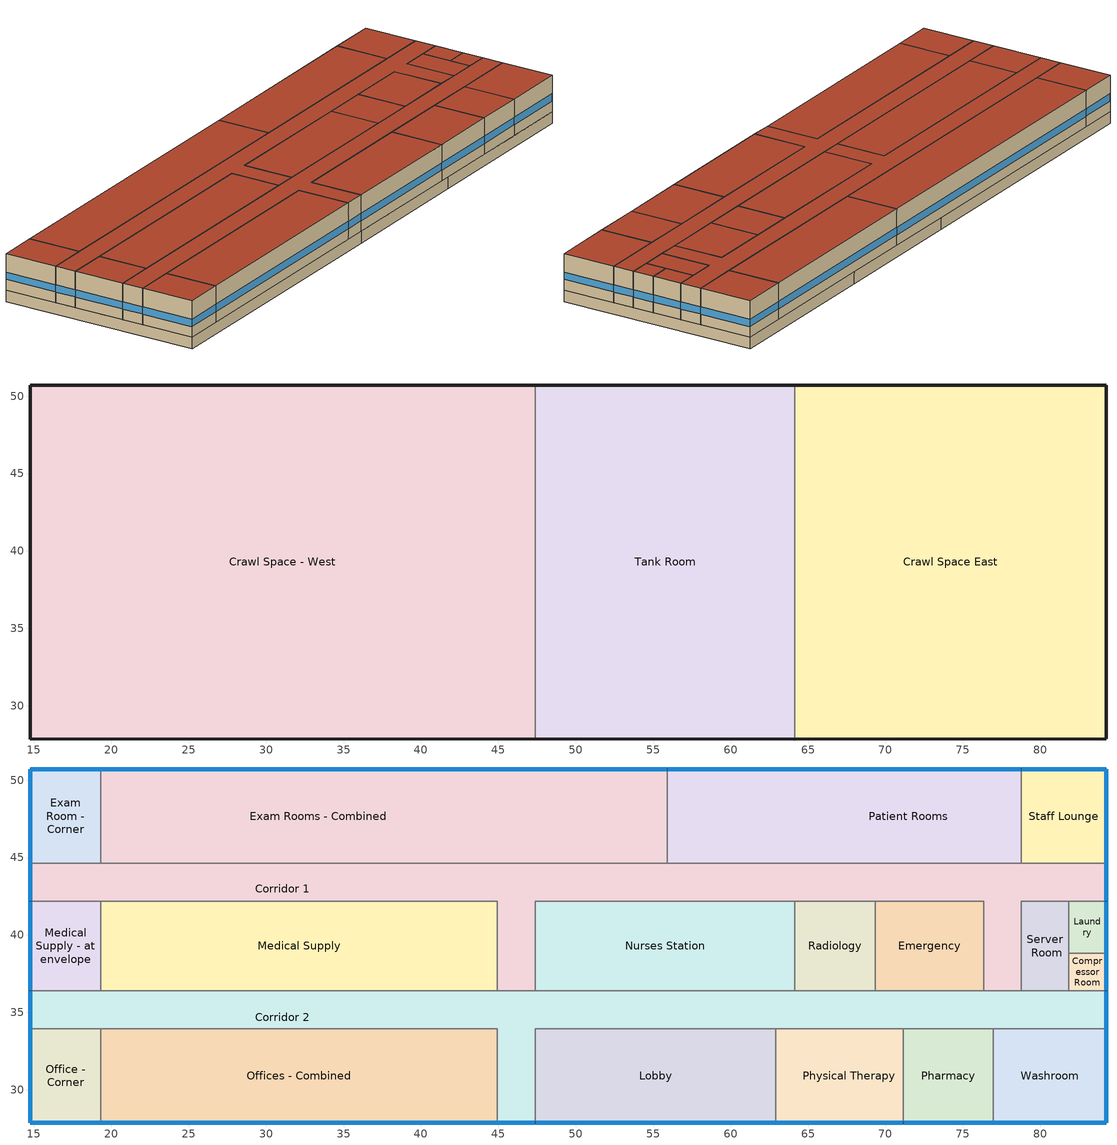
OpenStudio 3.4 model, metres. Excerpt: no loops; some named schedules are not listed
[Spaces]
Crawl Space - West
 floor outside: 47.38,50.72 47.38,27.86 14.77,27.86 14.77,50.72 z-1.31
 wall outside: 47.38,50.72 14.77,50.72 14.77,27.86 47.38,27.86 z-1.31:0
 wall to Tank Room: 47.38,27.86 47.38,50.72 z-1.31:0
Tank Room
 floor outside: 64.14,50.72 64.14,27.86 47.38,27.86 47.38,50.72 z-1.31
 wall outside: 64.14,50.72 47.38,50.72 / 47.38,27.86 64.14,27.86 z-1.31:0
 wall to Crawl Space East: 64.14,27.86 64.14,50.72 z-1.31:0
Crawl Space East
 floor outside: 84.26,50.72 84.26,27.86 64.14,27.86 64.14,50.72 z-1.31
 wall outside: 64.14,27.86 84.26,27.86 84.26,50.72 64.14,50.72 z-1.31:0
Corridor 2
 floor to Crawl Space East: 84.26,36.39 84.26,33.95 64.14,33.95 64.14,36.39 z0
 floor to Tank Room: 64.14,36.39 64.14,33.95 47.38,33.95 47.38,36.39 z0
 floor to Crawl Space - West: 47.38,36.39 47.38,27.86 44.94,27.86 44.94,33.95 14.77,33.95 14.77,36.39 z0
 wall outside: 84.26,33.95 84.26,36.39 / 44.94,27.86 47.38,27.86 / 14.77,36.39 14.77,33.95 z0:4.11
 wall to Server Room: 81.82,36.39 78.77,36.39 z0:4.11
 wall to Compressor Room: 84.26,36.39 81.82,36.39 z0:4.11
 wall to Washroom: 76.95,33.95 84.26,33.95 z0:4.11
 wall to Pharmacy: 71.15,33.95 76.95,33.95 z0:4.11
 wall to Physical Therapy: 62.92,33.95 71.15,33.95 z0:4.11
 wall to Lobby: 47.38,27.86 47.38,33.95 62.92,33.95 z0:4.11
 wall to Offices - Combined: 19.34,33.95 44.94,33.95 44.94,27.86 z0:4.11
 wall to Office - Corner: 14.77,33.95 19.34,33.95 z0:4.11
 wall to Medical Supply - at envelope: 19.34,36.39 14.77,36.39 z0:4.11
 wall to Medical Supply: 44.94,36.39 19.34,36.39 z0:4.11
 wall to Corridor 1: 47.38,36.39 44.94,36.39 / 78.77,36.39 76.34,36.39 z0:4.11
 wall to Nurses Station: 64.14,36.39 47.38,36.39 z0:4.11
 wall to Radiology: 69.33,36.39 64.14,36.39 z0:4.11
 wall to Emergency: 76.34,36.39 69.33,36.39 z0:4.11
 window: 44.97,27.86 47.35,27.86 / 84.26,33.98 84.26,36.37 / 14.77,36.37 14.77,33.98 z1.2:2.04
 roof outside: 47.38,27.86 47.38,33.95 84.26,33.95 84.26,36.39 14.77,36.39 14.77,33.95 44.94,33.95 44.94,27.86 z4.11
Office - Corner
 floor to Crawl Space - West: 19.34,33.95 19.34,27.86 14.77,27.86 14.77,33.95 z0
 wall outside: 14.77,33.95 14.77,27.86 19.34,27.86 z0:4.11
 wall to Offices - Combined: 19.34,27.86 19.34,33.95 z0:4.11
 window: 14.79,27.86 19.31,27.86 / 14.77,33.93 14.77,27.88 z1.2:2.03
 roof outside: 19.34,27.86 19.34,33.95 14.77,33.95 14.77,27.86 z4.11
Offices - Combined
 floor to Crawl Space - West: 44.94,33.95 44.94,27.86 19.34,27.86 19.34,33.95 z0
 wall outside: 19.34,27.86 44.94,27.86 z0:4.11
 window: 19.36,27.86 44.92,27.86 z1.2:2.02
 roof outside: 44.94,27.86 44.94,33.95 19.34,33.95 19.34,27.86 z4.11
Lobby
 floor to Tank Room: 62.92,33.95 62.92,27.86 47.38,27.86 47.38,33.95 z0
 wall outside: 47.38,27.86 62.92,27.86 z0:4.11
 wall to Physical Therapy: 62.92,27.86 62.92,33.95 z0:4.11
 window: 47.41,27.86 62.9,27.86 z1.2:2.03
 roof outside: 62.92,27.86 62.92,33.95 47.38,33.95 47.38,27.86 z4.11
Physical Therapy
 floor to Tank Room: 64.14,33.95 64.14,27.86 62.92,27.86 62.92,33.95 z0
 floor to Crawl Space East: 71.15,33.95 71.15,27.86 64.14,27.86 64.14,33.95 z0
 wall outside: 62.92,27.86 71.15,27.86 z0:4.11
 wall to Pharmacy: 71.15,27.86 71.15,33.95 z0:4.11
 window: 62.95,27.86 71.13,27.86 z1.2:2.03
 roof outside: 71.15,27.86 71.15,33.95 62.92,33.95 62.92,27.86 z4.11
Pharmacy
 floor to Crawl Space East: 76.95,33.95 76.95,27.86 71.15,27.86 71.15,33.95 z0
 wall outside: 71.15,27.86 76.95,27.86 z0:4.11
 wall to Washroom: 76.95,27.86 76.95,33.95 z0:4.11
 window: 71.18,27.86 76.92,27.86 z1.2:2.03
 roof outside: 76.95,27.86 76.95,33.95 71.15,33.95 71.15,27.86 z4.11
Washroom
 floor to Crawl Space East: 84.26,33.95 84.26,27.86 76.95,27.86 76.95,33.95 z0
 wall outside: 76.95,27.86 84.26,27.86 84.26,33.95 z0:4.11
 window: 84.26,27.88 84.26,33.93 / 76.97,27.86 84.24,27.86 z1.2:2.03
 roof outside: 84.26,27.86 84.26,33.95 76.95,33.95 76.95,27.86 z4.11
Corridor 1
 floor to Crawl Space East: 84.26,44.62 84.26,42.18 78.77,42.18 78.77,36.39 76.34,36.39 76.34,42.18 64.14,42.18 64.14,44.62 z0
 floor to Tank Room: 64.14,44.62 64.14,42.18 47.38,42.18 47.38,44.62 z0
 floor to Crawl Space - West: 47.38,44.62 47.38,36.39 44.94,36.39 44.94,42.18 14.77,42.18 14.77,44.62 z0
 wall outside: 14.77,44.62 14.77,42.18 / 84.26,42.18 84.26,44.62 z0:4.11
 wall to Nurses Station: 47.38,36.39 47.38,42.18 64.14,42.18 z0:4.11
 wall to Medical Supply: 19.34,42.18 44.94,42.18 44.94,36.39 z0:4.11
 wall to Medical Supply - at envelope: 14.77,42.18 19.34,42.18 z0:4.11
 wall to Exam Room - Corner: 19.34,44.62 14.77,44.62 z0:4.11
 wall to Exam Rooms - Combined: 55.91,44.62 19.34,44.62 z0:4.11
 wall to Patient Rooms: 78.77,44.62 55.91,44.62 z0:4.11
 wall to Staff Lounge: 84.26,44.62 78.77,44.62 z0:4.11
 wall to Laundry: 81.82,42.18 84.26,42.18 z0:4.11
 wall to Server Room: 78.77,36.39 78.77,42.18 81.82,42.18 z0:4.11
 wall to Emergency: 69.33,42.18 76.34,42.18 76.34,36.39 z0:4.11
 wall to Radiology: 64.14,42.18 69.33,42.18 z0:4.11
 window: 14.77,44.6 14.77,42.21 / 84.26,42.21 84.26,44.6 z1.2:2.04
 roof outside: 78.77,36.39 78.77,42.18 84.26,42.18 84.26,44.62 14.77,44.62 14.77,42.18 44.94,42.18 44.94,36.39 47.38,36.39 47.38,42.18 76.34,42.18 76.34,36.39 z4.11
Medical Supply - at envelope
 floor to Crawl Space - West: 19.34,42.18 19.34,36.39 14.77,36.39 14.77,42.18 z0
 wall outside: 14.77,42.18 14.77,36.39 z0:4.11
 wall to Medical Supply: 19.34,36.39 19.34,42.18 z0:4.11
 window: 14.77,42.16 14.77,36.42 z1.2:2.03
 roof outside: 19.34,36.39 19.34,42.18 14.77,42.18 14.77,36.39 z4.11
Medical Supply
 floor to Crawl Space - West: 44.94,42.18 44.94,36.39 19.34,36.39 19.34,42.18 z0
 roof outside: 44.94,36.39 44.94,42.18 19.34,42.18 19.34,36.39 z4.11
Nurses Station
 floor to Tank Room: 64.14,42.18 64.14,36.39 47.38,36.39 47.38,42.18 z0
 wall to Radiology: 64.14,36.39 64.14,42.18 z0:4.11
 roof outside: 64.14,36.39 64.14,42.18 47.38,42.18 47.38,36.39 z4.11
Radiology
 floor to Crawl Space East: 69.33,42.18 69.33,36.39 64.14,36.39 64.14,42.18 z0
 wall to Emergency: 69.33,36.39 69.33,42.18 z0:4.11
 roof outside: 69.33,36.39 69.33,42.18 64.14,42.18 64.14,36.39 z4.11
Emergency
 floor to Crawl Space East: 76.34,42.18 76.34,36.39 69.33,36.39 69.33,42.18 z0
 roof outside: 76.34,36.39 76.34,42.18 69.33,42.18 69.33,36.39 z4.11
Server Room
 floor to Crawl Space East: 81.82,42.18 81.82,36.39 78.77,36.39 78.77,42.18 z0
 wall to Laundry: 81.82,38.83 81.82,42.18 z0:4.11
 wall to Compressor Room: 81.82,36.39 81.82,38.83 z0:4.11
 roof outside: 81.82,36.39 81.82,42.18 78.77,42.18 78.77,36.39 z4.11
Compressor Room
 floor to Crawl Space East: 84.26,38.83 84.26,36.39 81.82,36.39 81.82,38.83 z0
 wall outside: 84.26,36.39 84.26,38.83 z0:4.11
 wall to Laundry: 84.26,38.83 81.82,38.83 z0:4.11
 window: 84.26,36.42 84.26,38.8 z1.2:2.04
 roof outside: 84.26,36.39 84.26,38.83 81.82,38.83 81.82,36.39 z4.11
Laundry
 floor to Crawl Space East: 84.26,42.18 84.26,38.83 81.82,38.83 81.82,42.18 z0
 wall outside: 84.26,38.83 84.26,42.18 z0:4.11
 window: 84.26,38.86 84.26,42.16 z1.2:2.04
 roof outside: 84.26,38.83 84.26,42.18 81.82,42.18 81.82,38.83 z4.11
Exam Room - Corner
 floor to Crawl Space - West: 19.34,50.72 19.34,44.62 14.77,44.62 14.77,50.72 z0
 wall outside: 19.34,50.72 14.77,50.72 14.77,44.62 z0:4.11
 wall to Exam Rooms - Combined: 19.34,44.62 19.34,50.72 z0:4.11
 window: 14.77,50.69 14.77,44.65 / 19.31,50.72 14.79,50.72 z1.2:2.03
 roof outside: 19.34,44.62 19.34,50.72 14.77,50.72 14.77,44.62 z4.11
Exam Rooms - Combined
 floor to Crawl Space - West: 47.38,50.72 47.38,44.62 19.34,44.62 19.34,50.72 z0
 floor to Tank Room: 55.91,50.72 55.91,44.62 47.38,44.62 47.38,50.72 z0
 wall outside: 55.91,50.72 19.34,50.72 z0:4.11
 wall to Patient Rooms: 55.91,44.62 55.91,50.72 z0:4.11
 window: 55.89,50.72 19.36,50.72 z1.2:2.02
 roof outside: 55.91,44.62 55.91,50.72 19.34,50.72 19.34,44.62 z4.11
Patient Rooms
 floor to Tank Room: 55.91,50.72 64.14,50.72 64.14,44.62 55.91,44.62 z0
 floor to Crawl Space East: 78.77,50.72 78.77,44.62 64.14,44.62 64.14,50.72 z0
 wall outside: 78.77,50.72 55.91,50.72 z0:4.11
 wall to Staff Lounge: 78.77,44.62 78.77,50.72 z0:4.11
 window: 78.75,50.72 55.94,50.72 z1.2:2.02
 roof outside: 78.77,44.62 78.77,50.72 55.91,50.72 55.91,44.62 z4.11
Staff Lounge
 floor to Crawl Space East: 84.26,50.72 84.26,44.62 78.77,44.62 78.77,50.72 z0
 wall outside: 84.26,44.62 84.26,50.72 78.77,50.72 z0:4.11
 window: 84.24,50.72 78.8,50.72 / 84.26,44.65 84.26,50.69 z1.2:2.03
 roof outside: 84.26,44.62 84.26,50.72 78.77,50.72 78.77,44.62 z4.11
[Building]
Building 1: Standards Number of Stories=2; Standards Number of Above Ground Stories=1
[Site]
Cape Dorset Climate: Latitude {deg}=64.23; Longitude {deg}=-76.53; Time Zone {hr}=-5; Elevation {m}=50
[ClimateZones]
Climate Zone Institution Name 1=ASHRAE; Climate Zone Document Name 1=ANSI/ASHRAE Standard 169; Climate Zone Document Year 1=2006; Climate Zone Value 1=8; Climate Zone Institution Name 2=CEC; Climate Zone Document Name 2=California Climate Zone Descriptions; Climate Zone Document Year 2=1995
[SizingPeriod:DesignDay] Barometric Pressure {Pa}=100726; Rain Indicator=No; Snow Indicator=No; Day of Month=21; Daylight Saving Time Indicator=No; Dry-Bulb Temperature Range Modifier Type=DefaultMultipliers
Name | Maximum Dry-Bulb Temperature {C} | Daily Dry-Bulb Temperature Range {deltaC} | Wind Speed {m/s} | Wind Direction {deg} | Sky Clearness | Month | Day Type | Humidity Condition Type | Wetbulb or DewPoint at Maximum Dry-Bulb {C} | Solar Model Indicator | ASHRAE Clear Sky Optical Depth for Beam Irradiance | ASHRAE Clear Sky Optical Depth for Diffuse Irradiance
1 - Cape Dorset Climate Ann Htg 99% Condns DB | -31.7 | 0 | 2.7 | 270 | 0 | 2 | WinterDesignDay | Wetbulb | -31.7 | ASHRAEClearSky
2 - Cape Dorset Climate Ann Hum_n 99% Condns DP=>MCDB | -31.5 | 0 | 2.7 | 270 | 0 | 2 | WinterDesignDay | Dewpoint | -36.2 | ASHRAEClearSky
3 - Cape Dorset Climate Ann Htg Wind 99% Condns WS=>MCDB | -19.6 | 0 | 13.8 | 270 | 0 | 2 | WinterDesignDay | Wetbulb | -19.6 | ASHRAEClearSky
5 - Cape Dorset Climate Ann Clg 1% Condns WB=>MDB | 13.1 | 6.5 | 4.3 | 250 |  | 7 | SummerDesignDay | Wetbulb | 9.8 | ASHRAETau | 0.353 | 2.455
[DefaultConstructionSet]
Dorset Design Construction: Default Exterior Surface Constructions=Default Surface Constructions 1; Default Interior Surface Constructions=Default Surface Constructions 2; Default Ground Contact Surface Constructions=Default Surface Constructions 3; Default Exterior SubSurface Constructions=Default Sub Surface Constructions 1; Default Interior SubSurface Constructions=Default Sub Surface Constructions 2; Interior Partition Construction=Interior Partition
[DefaultSurfaceConstructions]
Name | Floor Construction | Wall Construction | Roof Ceiling Construction
Default Surface Constructions 1; Default Surface Constructions 3 | 1. Design Exterior Floor | 2. Design Exterior Wall | 3. Design Exterior Roof
Default Surface Constructions 2 | Interior Floor | Interior Wall | Interior Ceiling
[DefaultSubSurfaceConstructions]
Name | Fixed Window Construction | Operable Window Construction | Door Construction
Default Sub Surface Constructions 1 | 4. Design Window | 4. Design Window | Exterior Door
Default Sub Surface Constructions 2 | Interior Window | Interior Window | Interior Window
[Material:NoMass] Roughness=Smooth
Name | Thermal Resistance {m2-K/W} | Thermal Absorptance | Solar Absorptance | Visible Absorptance
Typical Ext Door Insulation | 0.625
CP02 CARPET PAD | 0.1 | 0.9 | 0.8 | 0.8
[WindowMaterial:SimpleGlazingSystem]
Design Window: U-Factor {W/m2-K}=0.97; Solar Heat Gain Coefficient=0.33
[Construction]
Exterior Door: F08 Metal surface, Typical Ext Door Insulation
1. Design Exterior Floor: 1 - Design Exterior Floor Insulation, MAT-CC05 4 HW CONCRETE, CP02 CARPET PAD
3. Design Exterior Roof: Metal Decking, 3 - Design Exterior Roof Insulation
2. Design Exterior Wall: 1IN Stucco, 2 - Design Exterior Wall Insulation, 1/2IN Gypsum
Interior Ceiling: M11 100mm lightweight concrete, F05 Ceiling air space resistance, F16 Acoustic tile
Interior Floor: F16 Acoustic tile, F05 Ceiling air space resistance, M11 100mm lightweight concrete
Interior Partition: G05 25mm wood
Interior Wall: G01a 19mm gypsum board, F04 Wall air space resistance, G01a 19mm gypsum board
Interior Window: Clear 3mm
4. Design Window: Design Window
[Material]
Name | Roughness | Thickness {m} | Conductivity {W/m-K} | Density {kg/m3} | Specific Heat {J/kg-K} | Thermal Absorptance | Solar Absorptance | Visible Absorptance
F08 Metal surface | Smooth | 0.0008 | 45.28 | 7824 | 500 | 0.9 | 0.7 | 0.7
MAT-CC05 4 HW CONCRETE | Rough | 0.1016 | 1.311 | 2240 | 836.8 | 0.9 | 0.85 | 0.85
Metal Decking | MediumSmooth | 0.0015 | 45.006 | 7680 | 418.4 | 0.9 | 0.6 | 0.6
1IN Stucco | Smooth | 0.0253 | 0.6918 | 1858 | 837 | 0.9 | 0.92 | 0.92
1/2IN Gypsum | Smooth | 0.0127 | 0.16 | 784.9 | 830 | 0.9 | 0.4 | 0.4
M11 100mm lightweight concrete | MediumRough | 0.1016 | 0.53 | 1280 | 840 | 0.9 | 0.5 | 0.5
F16 Acoustic tile | MediumSmooth | 0.0191 | 0.06 | 368 | 590 | 0.9 | 0.3 | 0.3
G05 25mm wood | MediumSmooth | 0.0254 | 0.15 | 608 | 1630 | 0.9 | 0.5 | 0.5
G01a 19mm gypsum board | MediumSmooth | 0.019 | 0.16 | 800 | 1090 | 0.9 | 0.4 | 0.4
1 - Design Exterior Floor Insulation | MediumRough | 0.343 | 0.049 | 265 | 836.8
2 - Design Exterior Wall Insulation | MediumRough | 0.135 | 0.0432 | 91 | 837
3 - Design Exterior Roof Insulation | MediumRough | 0.282 | 0.049 | 265 | 836.8
[Material:AirGap]
Name | Thermal Resistance {m2-K/W}
F05 Ceiling air space resistance | 0.18
F04 Wall air space resistance | 0.15
[WindowMaterial:Glazing]
Clear 3mm: Optical Data Type=SpectralAverage; Thickness {m}=0.003; Solar Transmittance at Normal Incidence=0.837; Front Side Solar Reflectance at Normal Incidence=0.075; Back Side Solar Reflectance at Normal Incidence=0; Visible Transmittance at Normal Incidence=0.898; Front Side Visible Reflectance at Normal Incidence=0.081; Back Side Visible Reflectance at Normal Incidence=0; Infrared Transmittance at Normal Incidence=0; Front Side Infrared Hemispherical Emissivity=0.84; Back Side Infrared Hemispherical Emissivity=0.84; Conductivity {W/m-K}=0.9; Dirt Correction Factor for Solar and Visible Transmittance=1; Solar Diffusing=No
[SpaceType] Standards Building Type=Space Function
Name | Default Schedule Set | Design Specification Outdoor Air Object | Standards Space Type | Default Construction Set
Space Function - undefined - | Space Function - undefined - Schedule Set | Space Function - undefined - Ventilation | - undefined -
Space Function Electrical/Mechanical-sch-H | Space Function Electrical/Mechanical-sch-H Schedule Set | Space Function Electrical/Mechanical-sch-H Ventilation | Electrical/Mechanical-sch-H | Dorset Design Construction
Space Function Hospital - emergency | Space Function Hospital - emergency Schedule Set | Space Function Hospital - emergency Ventilation | Hospital - emergency | Dorset Design Construction
Space Function Hospital - exam | Space Function Hospital - exam Schedule Set | Space Function Hospital - exam Ventilation | Hospital - exam | Dorset Design Construction
Space Function Hospital - laundry/washing | Space Function Hospital - laundry/washing Schedule Set | Space Function Hospital - laundry/washing Ventilation | Hospital - laundry/washing | Dorset Design Construction
Space Function Hospital - lounge/recreation | Space Function Hospital - lounge/recreation Schedule Set | Space Function Hospital - lounge/recreation Ventilation | Hospital - lounge/recreation | Dorset Design Construction
Space Function Hospital - medical supply | Space Function Hospital - medical supply Schedule Set | Space Function Hospital - medical supply Ventilation | Hospital - medical supply | Dorset Design Construction
Space Function Hospital - medical supply | Space Function Hospital - medical supply Schedule Set | Space Function Hospital - medical supply Ventilation | Hospital - medical supply
Space Function Hospital - nurses station | Space Function Hospital - nurses station Schedule Set | Space Function Hospital - nurses station Ventilation | Hospital - nurses station | Dorset Design Construction
Space Function Hospital - patient room | Space Function Hospital - patient room Schedule Set | Space Function Hospital - patient room Ventilation | Hospital - patient room | Dorset Design Construction
Space Function Hospital - pharmacy | Space Function Hospital - pharmacy Schedule Set | Space Function Hospital - pharmacy Ventilation | Hospital - pharmacy | Dorset Design Construction
Space Function Hospital - physical therapy | Space Function Hospital - physical therapy Schedule Set | Space Function Hospital - physical therapy Ventilation | Hospital - physical therapy | Dorset Design Construction
Space Function Hospital - radiology/imaging | Space Function Hospital - radiology/imaging Schedule Set | Space Function Hospital - radiology/imaging Ventilation | Hospital - radiology/imaging | Dorset Design Construction
Space Function Hospital corr. >= 2.4m-sch-H | Space Function Hospital corr. >= 2.4m-sch-H Schedule Set | Space Function Hospital corr. >= 2.4m-sch-H Ventilation | Hospital corr. >= 2.4m-sch-H | Dorset Design Construction
Space Function Lobby - other | Space Function Lobby - other Schedule Set | Space Function Lobby - other Ventilation | Lobby - other | Dorset Design Construction
Space Function Office - enclosed | Space Function Office - enclosed Schedule Set | Space Function Office - enclosed Ventilation | Office - enclosed | Dorset Design Construction
Space Function Washroom-sch-H | Space Function Washroom-sch-H Schedule Set | Space Function Washroom-sch-H Ventilation | Washroom-sch-H | Dorset Design Construction
[People:Definition] Number of People Calculation Method=People/Area; Fraction Radiant=0.3
Name | People per Space Floor Area {person/m2}
Space Function Electrical/Mechanical-sch-H People Definition | 0.0049514
Space Function Hospital - emergency People Definition; Space Function Hospital - exam People Definition; Space Function Hospital - laundry/washing People Definition; Space Function Hospital - medical supply People Definition; Space Function Hospital - medical supply People Definition; Space Function Hospital - nurses station People Definition; Space Function Hospital - patient room People Definition; Space Function Hospital - pharmacy People Definition; Space Function Hospital - physical therapy People Definition; Space Function Hospital - radiology/imaging People Definition; Space Function Office - enclosed People Definition | 0.0500522
Space Function Hospital - lounge/recreation People Definition; Space Function Lobby - other People Definition | 0.0999967
Space Function Hospital corr. >= 2.4m-sch-H People Definition | 0.0100104
Space Function Washroom-sch-H People Definition | 0.0333681
[People] Work Efficiency Schedule=Work Efficiency Schedule; Clothing Insulation Schedule=Clothing Schedule; Air Velocity Schedule=Air Velocity Schedule; Multiplier=1
Name | People Definition | Space or SpaceType
Space Function Electrical/Mechanical-sch-H People | Space Function Electrical/Mechanical-sch-H People Definition | Space Function Electrical/Mechanical-sch-H
Space Function Hospital - emergency People | Space Function Hospital - emergency People Definition | Space Function Hospital - emergency
Space Function Hospital - exam People | Space Function Hospital - exam People Definition | Space Function Hospital - exam
Space Function Hospital - laundry/washing People | Space Function Hospital - laundry/washing People Definition | Space Function Hospital - laundry/washing
Space Function Hospital - lounge/recreation People | Space Function Hospital - lounge/recreation People Definition | Space Function Hospital - lounge/recreation
Space Function Hospital - medical supply People; Space Function Hospital - medical supply People | Space Function Hospital - medical supply People Definition | Space Function Hospital - medical supply
Space Function Hospital - nurses station People | Space Function Hospital - nurses station People Definition | Space Function Hospital - nurses station
Space Function Hospital - patient room People | Space Function Hospital - patient room People Definition | Space Function Hospital - patient room
Space Function Hospital - pharmacy People | Space Function Hospital - pharmacy People Definition | Space Function Hospital - pharmacy
Space Function Hospital - physical therapy People | Space Function Hospital - physical therapy People Definition | Space Function Hospital - physical therapy
Space Function Hospital - radiology/imaging People | Space Function Hospital - radiology/imaging People Definition | Space Function Hospital - radiology/imaging
Space Function Hospital corr. >= 2.4m-sch-H People | Space Function Hospital corr. >= 2.4m-sch-H People Definition | Space Function Hospital corr. >= 2.4m-sch-H
Space Function Lobby - other People | Space Function Lobby - other People Definition | Space Function Lobby - other
Space Function Office - enclosed People | Space Function Office - enclosed People Definition | Space Function Office - enclosed
Space Function Washroom-sch-H People | Space Function Washroom-sch-H People Definition | Space Function Washroom-sch-H
[Lights:Definition] Design Level Calculation Method=Watts/Area; Fraction Radiant=0.5; Fraction Visible=0.2
Name | Watts per Space Floor Area {W/m2}
Space Function Hospital - medical supply Lights Definition | 13.6999
Space Function Hospital - medical supply Lights Definition | 12.3299
1 - Compressor Room Lights Definition | 6.7
2 - Corridor 1 Lights Definition | 7.6
3 - Corridor 2 Lights Definition | 7.7
4 - Crawl Space Lights Definition | 0.9
5 - Emergency Room Lights Definition | 10.1
6 - Exam Room Lights Definition | 8.6
7 - Laundry Lights Definition | 12.2
8 - Lobby Lights Definition | 16.7
9 - Medical Supply Lights Definition; 13 - Pharmacy Lights Definition | 9.1
10 - Nurses Station Lights Definition | 12.3
11 - Offices Lights Definition | 5.3
12 - Patient Room Lights Definition | 6.6
14 - Physical Therapy Lights Definition; 17 - Staff Lounge Lights Definition | 8.4
15 - Radiology Lights Definition | 11.3
16 - Server Room Lights Definition | 9.9
18 - Tank Room Lights Definition | 1.7
19 - Washroom Lights Definition | 4.5
[Lights] Fraction Replaceable=1
Name | Lights Definition | Space or SpaceType
Space Function Hospital - medical supply Lights | Space Function Hospital - medical supply Lights Definition | Space Function Hospital - medical supply
Compressor Room Lights | 1 - Compressor Room Lights Definition | Compressor Room
Corridor 1 Lights | 2 - Corridor 1 Lights Definition | Corridor 1
Corridor 2 Lights | 3 - Corridor 2 Lights Definition | Corridor 2
Crawl Space - West Lights | 4 - Crawl Space Lights Definition | Crawl Space - West
Crawl Space - East Lights | 4 - Crawl Space Lights Definition | Crawl Space East
Emergency Lights | 5 - Emergency Room Lights Definition | Emergency
Exam Space - Corner Lights | 6 - Exam Room Lights Definition | Exam Room - Corner
Exam Rooms - Combined | 6 - Exam Room Lights Definition | Exam Rooms - Combined
Laundry Lights | 7 - Laundry Lights Definition | Laundry
Lobby Lights | 8 - Lobby Lights Definition | Lobby
Medical Supply Lights | 9 - Medical Supply Lights Definition | Medical Supply
Medical Supply - at evelope Lights | 9 - Medical Supply Lights Definition | Medical Supply - at envelope
Nurses Station Lights | 10 - Nurses Station Lights Definition | Nurses Station
Office - Corner Lights | 11 - Offices Lights Definition | Office - Corner
Offices - Combined Lights | 11 - Offices Lights Definition | Offices - Combined
Patient Room Lights | 12 - Patient Room Lights Definition | Patient Rooms
Pharmacy Lights | 13 - Pharmacy Lights Definition | Pharmacy
Physical Therapy Lights | 14 - Physical Therapy Lights Definition | Physical Therapy
Radiology Lights | 15 - Radiology Lights Definition | Radiology
Server Room Lights | 16 - Server Room Lights Definition | Server Room
Staff Lounge Lights | 17 - Staff Lounge Lights Definition | Staff Lounge
Tank Room Lights | 18 - Tank Room Lights Definition | Tank Room
Washroom Lights | 19 - Washroom Lights Definition | Washroom
[ElectricEquipment:Definition] Design Level Calculation Method=Watts/Area; Fraction Radiant=0.5
Name | Watts per Space Floor Area {W/m2}
Space Function Hospital - emergency Elec Equip Definition; Space Function Hospital - exam Elec Equip Definition; Space Function Hospital - patient room Elec Equip Definition; Space Function Hospital - physical therapy Elec Equip Definition; Space Function Hospital - radiology/imaging Elec Equip Definition | 9.99992
Space Function Hospital - laundry/washing Elec Equip Definition | 19.9998
Space Function Hospital - lounge/recreation Elec Equip Definition; Space Function Hospital - medical supply Elec Equip Definition; Space Function Hospital - medical supply Elec Equip Definition; Space Function Lobby - other Elec Equip Definition; Space Function Washroom-sch-H Elec Equip Definition | 0.999992
Space Function Hospital - nurses station Elec Equip Definition; Space Function Hospital - pharmacy Elec Equip Definition | 2.49998
Space Function Office - enclosed Elec Equip Definition | 7.49994
1 - Server Room Electric Equipment Definition | 100
[ElectricEquipment]
Name | Electric Equipment Definition | Space or SpaceType
Space Function Hospital - emergency Elec Equip | Space Function Hospital - emergency Elec Equip Definition | Space Function Hospital - emergency
Space Function Hospital - exam Elec Equip | Space Function Hospital - exam Elec Equip Definition | Space Function Hospital - exam
Space Function Hospital - laundry/washing Elec Equip | Space Function Hospital - laundry/washing Elec Equip Definition | Space Function Hospital - laundry/washing
Space Function Hospital - lounge/recreation Elec Equip | Space Function Hospital - lounge/recreation Elec Equip Definition | Space Function Hospital - lounge/recreation
Space Function Hospital - medical supply Elec Equip; Space Function Hospital - medical supply Elec Equip | Space Function Hospital - medical supply Elec Equip Definition | Space Function Hospital - medical supply
Space Function Hospital - nurses station Elec Equip | Space Function Hospital - nurses station Elec Equip Definition | Space Function Hospital - nurses station
Space Function Hospital - patient room Elec Equip | Space Function Hospital - patient room Elec Equip Definition | Space Function Hospital - patient room
Space Function Hospital - pharmacy Elec Equip | Space Function Hospital - pharmacy Elec Equip Definition | Space Function Hospital - pharmacy
Space Function Hospital - physical therapy Elec Equip | Space Function Hospital - physical therapy Elec Equip Definition | Space Function Hospital - physical therapy
Space Function Hospital - radiology/imaging Elec Equip | Space Function Hospital - radiology/imaging Elec Equip Definition | Space Function Hospital - radiology/imaging
Space Function Lobby - other Elec Equip | Space Function Lobby - other Elec Equip Definition | Space Function Lobby - other
Space Function Office - enclosed Elec Equip | Space Function Office - enclosed Elec Equip Definition | Space Function Office - enclosed
Space Function Washroom-sch-H Elec Equip | Space Function Washroom-sch-H Elec Equip Definition | Space Function Washroom-sch-H
Server Room Elec Equipment - NECB 2015 | 1 - Server Room Electric Equipment Definition | Server Room
[DesignSpecification:OutdoorAir]
Name | Outdoor Air Flow per Person {m3/s-person} | Outdoor Air Flow per Floor Area {m3/s-m2} | Outdoor Air Flow Air Changes per Hour {1/hr} | Outdoor Air Method
Space Function - undefined - Ventilation | 0 | 0 | 0
Space Function Electrical/Mechanical-sch-H Ventilation; Space Function Washroom-sch-H Ventilation |  | 0.0003048 |  | Sum
Space Function Hospital - emergency Ventilation |  | 0.003048 |  | Sum
Space Function Hospital - exam Ventilation; Space Function Hospital - medical supply Ventilation; Space Function Hospital - medical supply Ventilation; Space Function Hospital - nurses station Ventilation; Space Function Hospital - patient room Ventilation |  | 0.001524 |  | Sum
Space Function Hospital - laundry/washing Ventilation; Space Function Hospital - pharmacy Ventilation; Space Function Hospital - physical therapy Ventilation; Space Function Hospital - radiology/imaging Ventilation |  | 0.002286 |  | Sum
Space Function Hospital - lounge/recreation Ventilation |  | 0.00127 |  | Sum
Space Function Hospital corr. >= 2.4m-sch-H Ventilation |  | 0.000762 |  | Sum
Space Function Lobby - other Ventilation |  | 0.0041148 |  | Sum
Space Function Office - enclosed Ventilation |  | 0.0004318 |  | Sum
[SpaceInfiltration:DesignFlowRate] Design Flow Rate Calculation Method=Flow/ExteriorArea; Flow per Exterior Surface Area {m3/s-m2}=0.000250063
Name | Space or SpaceType
Space Function - undefined - Infiltration | Space Function - undefined -
Space Function Electrical/Mechanical-sch-H Infiltration | Space Function Electrical/Mechanical-sch-H
Space Function Hospital - emergency Infiltration | Space Function Hospital - emergency
Space Function Hospital - exam Infiltration | Space Function Hospital - exam
Space Function Hospital - laundry/washing Infiltration | Space Function Hospital - laundry/washing
Space Function Hospital - lounge/recreation Infiltration | Space Function Hospital - lounge/recreation
Space Function Hospital - medical supply Infiltration; Space Function Hospital - medical supply Infiltration | Space Function Hospital - medical supply
Space Function Hospital - nurses station Infiltration | Space Function Hospital - nurses station
Space Function Hospital - patient room Infiltration | Space Function Hospital - patient room
Space Function Hospital - pharmacy Infiltration | Space Function Hospital - pharmacy
Space Function Hospital - physical therapy Infiltration | Space Function Hospital - physical therapy
Space Function Hospital - radiology/imaging Infiltration | Space Function Hospital - radiology/imaging
Space Function Hospital corr. >= 2.4m-sch-H Infiltration | Space Function Hospital corr. >= 2.4m-sch-H
Space Function Lobby - other Infiltration | Space Function Lobby - other
Space Function Office - enclosed Infiltration | Space Function Office - enclosed
Space Function Washroom-sch-H Infiltration | Space Function Washroom-sch-H
[DefaultScheduleSet] Infiltration Schedule=Always On
Name | Number of People Schedule | People Activity Level Schedule | Lighting Schedule | Electric Equipment Schedule
Space Function - undefined - Schedule Set
Space Function Electrical/Mechanical-sch-H Schedule Set; Space Function Hospital - emergency Schedule Set; Space Function Hospital - medical supply Schedule Set; Space Function Hospital - medical supply Schedule Set; Space Function Hospital - nurses station Schedule Set; Space Function Hospital - patient room Schedule Set; Space Function Hospital - radiology/imaging Schedule Set; Space Function Hospital corr. >= 2.4m-sch-H Schedule Set; Space Function Washroom-sch-H Schedule Set | NECB-H-Occupancy | NECB-Activity | NECB-H-Lighting | NECB-H-Electric-Equipment
Space Function Hospital - exam Schedule Set; Space Function Hospital - laundry/washing Schedule Set; Space Function Hospital - pharmacy Schedule Set; Space Function Hospital - physical therapy Schedule Set; Space Function Lobby - other Schedule Set | NECB-C-Occupancy | NECB-Activity | NECB-C-Lighting | NECB-C-Electric-Equipment
Space Function Hospital - lounge/recreation Schedule Set | NECB-B-Occupancy | NECB-Activity | NECB-B-Lighting | NECB-B-Electric-Equipment
Space Function Office - enclosed Schedule Set | NECB-A-Occupancy | NECB-Activity | NECB-A-Lighting | NECB-A-Electric-Equipment
[ThermostatSetpoint:DualSetpoint]
Name | Heating Setpoint Temperature Schedule | Cooling Setpoint Temperature Schedule
Thermostat Setpoint Dual Setpoint 1; Thermostat Setpoint Dual Setpoint 2; Thermostat Setpoint Dual Setpoint 3; Thermostat Setpoint Dual Setpoint 4; Thermostat Setpoint Dual Setpoint 5; Thermostat Setpoint Dual Setpoint 6; Thermostat Setpoint Dual Setpoint 7; Thermostat Setpoint Dual Setpoint 8; Thermostat Setpoint Dual Setpoint 9; Thermostat Setpoint Dual Setpoint 10; Thermostat Setpoint Dual Setpoint 11 | NECB-H-Thermostat Setpoint-Heating | NECB-H-Thermostat Setpoint-Cooling
Thermostat Setpoint Dual Setpoint 12; Thermostat Setpoint Dual Setpoint 13; Thermostat Setpoint Dual Setpoint 14; Thermostat Setpoint Dual Setpoint 15; Thermostat Setpoint Dual Setpoint 16; Thermostat Setpoint Dual Setpoint 17 | NECB-C-Thermostat Setpoint-Heating | NECB-C-Thermostat Setpoint-Cooling
Thermostat Setpoint Dual Setpoint 18; Thermostat Setpoint Dual Setpoint 19 | NECB-A-Thermostat Setpoint-Heating | NECB-A-Thermostat Setpoint-Cooling
Thermostat Setpoint Dual Setpoint 20 | NECB-B-Thermostat Setpoint-Heating | NECB-B-Thermostat Setpoint-Cooling
Thermostat Setpoint Dual Setpoint 21; Thermostat Setpoint Dual Setpoint 22; Thermostat Setpoint Dual Setpoint 23 | 12 - Heat to 5C | 13 - No Cooling
[BuildingStory] Nominal Z Coordinate {m}=0
Name | Nominal Floor to Floor Height {m}
Building Story 1; Building Story 2; Building Story 3 | 4.1148
Building Story 4 | 1.31064
[Space] Default Construction Set=Dorset Design Construction
Name | Space Type | Default Schedule Set | Building Story | Thermal Zone
Corridor 2 | Space Function Hospital corr. >= 2.4m-sch-H | Space Function Hospital corr. >= 2.4m-sch-H Schedule Set | Building Story 3 | Thermal Zone 1
Office - Corner | Space Function Office - enclosed | Space Function Office - enclosed Schedule Set | Building Story 3 | Thermal Zone 2
Offices - Combined | Space Function Office - enclosed | Space Function Office - enclosed Schedule Set | Building Story 3 | Thermal Zone 5
Lobby | Space Function Lobby - other | Space Function Lobby - other Schedule Set | Building Story 3 | Thermal Zone 7
Physical Therapy | Space Function Hospital - physical therapy | Space Function Hospital - physical therapy Schedule Set | Building Story 3 | Thermal Zone 8
Pharmacy | Space Function Hospital - pharmacy | Space Function Hospital - pharmacy Schedule Set | Building Story 3 | Thermal Zone 3
Washroom | Space Function Washroom-sch-H | Space Function Washroom-sch-H Schedule Set | Building Story 3 | Thermal Zone 9
Corridor 1 | Space Function Hospital corr. >= 2.4m-sch-H | Space Function Hospital corr. >= 2.4m-sch-H Schedule Set | Building Story 3 | Thermal Zone 10
Medical Supply - at envelope | Space Function Hospital - medical supply | Space Function Hospital - medical supply Schedule Set | Building Story 3 | Thermal Zone 11
Medical Supply | Space Function Hospital - medical supply | Space Function Hospital - medical supply Schedule Set | Building Story 3 | Thermal Zone 12
Nurses Station | Space Function Hospital - nurses station | Space Function Hospital - nurses station Schedule Set | Building Story 3 | Thermal Zone 13
Radiology | Space Function Hospital - radiology/imaging | Space Function Hospital - radiology/imaging Schedule Set | Building Story 3 | Thermal Zone 4
Emergency | Space Function Hospital - emergency | Space Function Hospital - emergency Schedule Set | Building Story 3 | Thermal Zone 14
Server Room | Space Function Electrical/Mechanical-sch-H | Space Function Electrical/Mechanical-sch-H Schedule Set | Building Story 3 | Thermal Zone 15
Compressor Room | Space Function Electrical/Mechanical-sch-H | Space Function Hospital - laundry/washing Schedule Set | Building Story 3 | Thermal Zone 16
Laundry | Space Function Hospital - laundry/washing | Space Function Hospital - laundry/washing Schedule Set | Building Story 3 | Thermal Zone 17
Exam Room - Corner | Space Function Hospital - exam | Space Function Hospital - exam Schedule Set | Building Story 3 | Thermal Zone 18
Exam Rooms - Combined | Space Function Hospital - exam | Space Function Hospital - exam Schedule Set | Building Story 3 | Thermal Zone 6
Patient Rooms | Space Function Hospital - patient room | Space Function Hospital - patient room Schedule Set | Building Story 3 | Thermal Zone 19
Staff Lounge | Space Function Hospital - lounge/recreation | Space Function Hospital - lounge/recreation Schedule Set | Building Story 3 | Thermal Zone 20
Crawl Space - West | Space Function - undefined - | Space Function Electrical/Mechanical-sch-H Schedule Set | Building Story 4 | Thermal Zone 21
Tank Room | Space Function Electrical/Mechanical-sch-H | Space Function Electrical/Mechanical-sch-H Schedule Set | Building Story 4 | Thermal Zone 22
Crawl Space East | Space Function - undefined - | Space Function Electrical/Mechanical-sch-H Schedule Set | Building Story 4 | Thermal Zone 23
[ThermalZone] Use Ideal Air Loads=No
Name | Thermostat | Humidistat
Thermal Zone 1 | Thermostat Setpoint Dual Setpoint 1
Thermal Zone 2 | Thermostat Setpoint Dual Setpoint 18
Thermal Zone 3 | Thermostat Setpoint Dual Setpoint 14 | Zone Control Humidistat 1
Thermal Zone 4 | Thermostat Setpoint Dual Setpoint 11 | Zone Control Humidistat 2
Thermal Zone 5 | Thermostat Setpoint Dual Setpoint 19
Thermal Zone 6 | Thermostat Setpoint Dual Setpoint 15
Thermal Zone 7 | Thermostat Setpoint Dual Setpoint 16
Thermal Zone 8 | Thermostat Setpoint Dual Setpoint 17
Thermal Zone 9 | Thermostat Setpoint Dual Setpoint 4 | Zone Control Humidistat 3
Thermal Zone 10 | Thermostat Setpoint Dual Setpoint 7
Thermal Zone 11 | Thermostat Setpoint Dual Setpoint 10 | Zone Control Humidistat 4
Thermal Zone 12 | Thermostat Setpoint Dual Setpoint 6 | Zone Control Humidistat 5
Thermal Zone 13 | Thermostat Setpoint Dual Setpoint 3
Thermal Zone 14 | Thermostat Setpoint Dual Setpoint 9 | Zone Control Humidistat 6
Thermal Zone 15 | Thermostat Setpoint Dual Setpoint 8
Thermal Zone 16 | Thermostat Setpoint Dual Setpoint 5 | Zone Control Humidistat 7
Thermal Zone 17 | Thermostat Setpoint Dual Setpoint 12 | Zone Control Humidistat 8
Thermal Zone 18 | Thermostat Setpoint Dual Setpoint 13
Thermal Zone 19 | Thermostat Setpoint Dual Setpoint 2 | Zone Control Humidistat 9
Thermal Zone 20 | Thermostat Setpoint Dual Setpoint 20
Thermal Zone 21 | Thermostat Setpoint Dual Setpoint 21
Thermal Zone 22 | Thermostat Setpoint Dual Setpoint 22
Thermal Zone 23 | Thermostat Setpoint Dual Setpoint 23
[Exterior:Lights:Definition]
Exterior Lights Definition: Design Level {W}=1530
[Exterior:Lights]
Exterior Lights: Exterior Lights Definition=Exterior Lights Definition; Schedule=Always On Discrete; Control Option=AstronomicalClock
[WaterUse:Equipment]
Name | Water Use Equipment Definition | Space | Flow Rate Fraction Schedule
TZ5 Water Fixture | 4 - TZ5 Water Fixture Definition | Offices - Combined | 1 - NECB A SWH
TZ6 Water Fixture | 5 - TZ6 Water Fixture Definition | Exam Rooms - Combined | 3 - NECB C SWH
TZ13 Water Fixture 1 | 6 - TZ13 Water Fixture Definition | Nurses Station | 4 - NECB H SWH
TZ14 Water Fixture 1 | 7 - TZ14 Water Fixture Definition | Emergency | 4 - NECB H SWH
TZ17 Water Fixture 1 | 8 - TZ17 Water Fixture Definition | Laundry | 3 - NECB C SWH
TZ18 Water Fixture 1 | 9 - TZ18 Water Fixture Definition 1 | Exam Room - Corner | 3 - NECB C SWH
Water Fixture TZ3 | 2 - TZ3 Water Fixture Definition 2 | Pharmacy | 3 - NECB C SWH
Water Fixture TZ4 | 3 - TZ4 Water Fixture Definition 3 | Radiology | 4 - NECB H SWH
[WaterUse:Equipment:Definition] Target Temperature Schedule=11 - WaterUse Target Schedule; Sensible Fraction Schedule=10 - WaterUse Sensible Fraction Schedule; Latent Fraction Schedule=9 - WaterUse Latent Fraction Schedule
Name | Peak Flow Rate {m3/s}
4 - TZ5 Water Fixture Definition | 3.04e-06
5 - TZ6 Water Fixture Definition | 4.34e-06
6 - TZ13 Water Fixture Definition | 1.89e-06
7 - TZ14 Water Fixture Definition | 1.58e-06
8 - TZ17 Water Fixture Definition | 1.1e-07
2 - TZ3 Water Fixture Definition 2 | 3.43862e-07
3 - TZ4 Water Fixture Definition 3 | 5.84566e-07
9 - TZ18 Water Fixture Definition 1 | 1.09e-06
[Exterior:FuelEquipment:Definition]
Name | Design Level {W}
F1-F2-F3 Fans Equipment Definition | 810
F4 Fans Equipment Definition | 1520
Ciculation Pumps Equipment Definition | 915
[Exterior:FuelEquipment] Fuel Use Type=Electricity
Name | Exterior Fuel Equipment Definition | Schedule
F1-F2-F3 Fans | F1-F2-F3 Fans Equipment Definition | 1000 hrs/year
F4 Fans | F4 Fans Equipment Definition | F4 Fans
Circulation Pumps | Ciculation Pumps Equipment Definition | Always On Discrete
[ZoneControl:Humidistat] Humidifying Relative Humidity Setpoint Schedule=14 - Humidity Setpoint; Dehumidifying Relative Humidity Setpoint Schedule=15 - Dehumidity Setpoint
Zone Control Humidistat 1; Zone Control Humidistat 2; Zone Control Humidistat 3; Zone Control Humidistat 4; Zone Control Humidistat 5; Zone Control Humidistat 6; Zone Control Humidistat 7; Zone Control Humidistat 8; Zone Control Humidistat 9
[Schedule:Constant]
Always On Discrete: Value=1
[Schedule:Ruleset]
Clothing Schedule: Default Day Schedule=Clothing Schedule Default Winter Clothes
Air Velocity Schedule: Default Day Schedule=Air Velocity Schedule Default
Work Efficiency Schedule: Default Day Schedule=Work Efficiency Schedule Default
NECB-Activity: Default Day Schedule=NECB-Activity Default; Summer Design Day Schedule=NECB-Activity Summer Design Day; Winter Design Day Schedule=NECB-Activity Winter Design Day
Always On: Default Day Schedule=Always On Default
NECB-C-Occupancy: Default Day Schedule=NECB-C-Occupancy Default
NECB-C-Lighting: Default Day Schedule=NECB-C-Lighting Default
NECB-C-Electric-Equipment: Default Day Schedule=NECB-C-Electric-Equipment Default
NECB-C-Thermostat Setpoint-Heating: Default Day Schedule=NECB-C-Thermostat Setpoint-Heating Default
NECB-C-Thermostat Setpoint-Cooling: Default Day Schedule=NECB-C-Thermostat Setpoint-Cooling Default
NECB-A-Occupancy: Default Day Schedule=NECB-A-Occupancy Default
NECB-A-Lighting: Default Day Schedule=NECB-A-Lighting Default
NECB-A-Electric-Equipment: Default Day Schedule=NECB-A-Electric-Equipment Default
NECB-A-Thermostat Setpoint-Heating: Default Day Schedule=NECB-A-Thermostat Setpoint-Heating Default
NECB-A-Thermostat Setpoint-Cooling: Default Day Schedule=NECB-A-Thermostat Setpoint-Cooling Default
NECB-B-Occupancy: Default Day Schedule=NECB-B-Occupancy Default
NECB-B-Lighting: Default Day Schedule=NECB-B-Lighting Default
NECB-B-Electric-Equipment: Default Day Schedule=NECB-B-Electric-Equipment Default
NECB-B-Thermostat Setpoint-Heating: Default Day Schedule=NECB-B-Thermostat Setpoint-Heating Default
NECB-B-Thermostat Setpoint-Cooling: Default Day Schedule=NECB-B-Thermostat Setpoint-Cooling Default
NECB-H-Occupancy: Default Day Schedule=NECB-H-Occupancy Default
NECB-H-Lighting: Default Day Schedule=NECB-H-Lighting Default
NECB-H-Electric-Equipment: Default Day Schedule=NECB-H-Electric-Equipment Default
NECB-H-Thermostat Setpoint-Heating: Default Day Schedule=NECB-H-Thermostat Setpoint-Heating Default
NECB-H-Thermostat Setpoint-Cooling: Default Day Schedule=NECB-H-Thermostat Setpoint-Cooling Default
1 - NECB A SWH: Default Day Schedule=Schedule Day 3
3 - NECB C SWH: Default Day Schedule=Schedule Day 5
4 - NECB H SWH: Default Day Schedule=Schedule Day 6
1000 hrs/year: Default Day Schedule=1000 hrs/year
F4 Fans: Default Day Schedule=F4 Fans
12 - Heat to 5C: Default Day Schedule=Schedule Day 15
13 - No Cooling: Default Day Schedule=Schedule Day 16
14 - Humidity Setpoint: Default Day Schedule=Schedule Day 17
15 - Dehumidity Setpoint: Default Day Schedule=Schedule Day 18
[Schedule:Day]
NECB-Activity Default; NECB-Activity Winter Design Day; NECB-Activity Summer Design Day: 24, 0, 130
Always On Default: 24, 0, 1
NECB-C-Occupancy Default: 8, 0, 0, 9, 0, 0.1, 10, 0, 0.2, 12, 0, 0.5, 16, 0, 0.7, 17, 0, 0.8, 18, 0, 0.7, 19, 0, 0.5, 21, 0, 0.3, 24, 0, 0
NECB-C-Lighting Default; NECB-C-Electric-Equipment Default: 8, 0, 0.05, 9, 0, 0.5, 19, 0, 0.9, 20, 0, 0.6, 21, 0, 0.5, 24, 0, 0.05
NECB-C-Thermostat Setpoint-Heating Default: 7, 0, 18, 8, 0, 20, 21, 0, 22, 24, 0, 18
NECB-C-Thermostat Setpoint-Cooling Default: 7, 0, 35, 21, 0, 24, 24, 0, 35
NECB-A-Occupancy Default: 7, 0, 0, 8, 0, 0.1, 9, 0, 0.7, 12, 0, 0.9, 14, 0, 0.5, 17, 0, 0.9, 18, 0, 0.7, 19, 0, 0.3, 23, 0, 0.1, 24, 0, 0
NECB-A-Lighting Default: 7, 0, 0.05, 8, 0, 0.3, 9, 0, 0.8, 17, 0, 0.9, 18, 0, 0.8, 19, 0, 0.5, 21, 0, 0.3, 23, 0, 0.1, 24, 0, 0.05
NECB-A-Electric-Equipment Default: 7, 0, 0.2, 8, 0, 0.3, 9, 0, 0.8, 18, 0, 0.9, 19, 0, 0.5, 21, 0, 0.3, 24, 0, 0.2
NECB-A-Thermostat Setpoint-Heating Default: 6, 0, 18, 7, 0, 20, 21, 0, 22, 24, 0, 18
NECB-A-Thermostat Setpoint-Cooling Default: 6, 0, 35, 21, 0, 24, 24, 0, 35
NECB-B-Occupancy Default: 1, 0, 0.3, 2, 0, 0.1, 9, 0, 0, 10, 0, 0.1, 11, 0, 0.2, 12, 0, 0.5, 13, 0, 0.9, 14, 0, 0.8, 15, 0, 0.5, 17, 0, 0.2, 18, 0, 0.3, 19, 0, 0.6, 22, 0, 0.9, 23, 0, 0.6, 24, 0, 0.4
NECB-B-Lighting Default; NECB-B-Electric-Equipment Default: 1, 0, 0.9, 2, 0, 0.5, 9, 0, 0.1, 10, 0, 0.5, 11, 0, 0.7, 24, 0, 0.9
NECB-B-Thermostat Setpoint-Heating Default: 2, 0, 22, 8, 0, 18, 9, 0, 20, 24, 0, 22
NECB-H-Occupancy Default; NECB-H-Lighting Default; NECB-H-Electric-Equipment Default: 24, 0, 0.9
NECB-H-Thermostat Setpoint-Heating Default: 1, 0, 22, 7, 0, 18, 8, 0, 20, 24, 0, 22
NECB-H-Thermostat Setpoint-Cooling Default: 24, 0, 24
1000 hrs/year: 24, 0, 0.1141
F4 Fans: 24, 0, 0.3
Schedule Day 17: 24, 0, 30
Schedule Day 18: 24, 0, 60
[Schedule:Rule] Date Specification Type=DateRange; Start Day=1
Name | Schedule Ruleset | Rule Order | Day Schedule | Apply Monday | Apply Tuesday | Apply Wednesday | Apply Thursday | Apply Friday | Start Month | End Month | End Day | Apply Saturday | Apply Sunday
Schedule Rule 17 | NECB-C-Occupancy | 2 | NECB-C-Occupancy Default|Wkdy Day | Yes | Yes | Yes | Yes | Yes | 1 | 12 | 31
Schedule Rule 18 | NECB-C-Occupancy | 1 | NECB-C-Occupancy Sat Day |  |  |  |  |  | 1 | 12 | 31 | Yes
Schedule Rule 19 | NECB-C-Occupancy | 0 | NECB-C-Occupancy Sun|Hol Day |  |  |  |  |  | 1 | 12 | 31 |  | Yes
Schedule Rule 20 | NECB-C-Lighting | 2 | NECB-C-Lighting Default|Wkdy Day | Yes | Yes | Yes | Yes | Yes | 1 | 12 | 31
Schedule Rule 21 | NECB-C-Lighting | 1 | NECB-C-Lighting Sat Day |  |  |  |  |  | 1 | 12 | 31 | Yes
Schedule Rule 22 | NECB-C-Lighting | 0 | NECB-C-Lighting Sun|Hol Day |  |  |  |  |  | 1 | 12 | 31 |  | Yes
Schedule Rule 23 | NECB-C-Electric-Equipment | 2 | NECB-C-Electric-Equipment Default|Wkdy Day | Yes | Yes | Yes | Yes | Yes | 1 | 12 | 31
Schedule Rule 24 | NECB-C-Electric-Equipment | 1 | NECB-C-Electric-Equipment Sat Day |  |  |  |  |  | 1 | 12 | 31 | Yes
Schedule Rule 25 | NECB-C-Electric-Equipment | 0 | NECB-C-Electric-Equipment Sun|Hol Day |  |  |  |  |  | 1 | 12 | 31 |  | Yes
Schedule Rule 26 | NECB-C-Thermostat Setpoint-Heating | 2 | NECB-C-Thermostat Setpoint-Heating Default|Wkdy Day | Yes | Yes | Yes | Yes | Yes | 1 | 12 | 31
Schedule Rule 27 | NECB-C-Thermostat Setpoint-Heating | 1 | NECB-C-Thermostat Setpoint-Heating Sat Day |  |  |  |  |  | 1 | 12 | 31 | Yes
Schedule Rule 28 | NECB-C-Thermostat Setpoint-Heating | 0 | NECB-C-Thermostat Setpoint-Heating Sun|Hol Day |  |  |  |  |  | 1 | 12 | 31 |  | Yes
Schedule Rule 29 | NECB-C-Thermostat Setpoint-Cooling | 2 | NECB-C-Thermostat Setpoint-Cooling Default|Wkdy Day | Yes | Yes | Yes | Yes | Yes | 1 | 12 | 31
Schedule Rule 30 | NECB-C-Thermostat Setpoint-Cooling | 1 | NECB-C-Thermostat Setpoint-Cooling Sat Day |  |  |  |  |  | 1 | 12 | 31 | Yes
Schedule Rule 31 | NECB-C-Thermostat Setpoint-Cooling | 0 | NECB-C-Thermostat Setpoint-Cooling Sun|Hol Day |  |  |  |  |  | 1 | 12 | 31 |  | Yes
Schedule Rule 32 | NECB-A-Occupancy | 2 | NECB-A-Occupancy Default|Wkdy Day | Yes | Yes | Yes | Yes | Yes | 1 | 12 | 31
Schedule Rule 33 | NECB-A-Occupancy | 1 | NECB-A-Occupancy Sat Day |  |  |  |  |  | 1 | 12 | 31 | Yes
Schedule Rule 34 | NECB-A-Occupancy | 0 | NECB-A-Occupancy Sun|Hol Day |  |  |  |  |  | 1 | 12 | 31 |  | Yes
Schedule Rule 35 | NECB-A-Lighting | 2 | NECB-A-Lighting Default|Wkdy Day | Yes | Yes | Yes | Yes | Yes | 1 | 12 | 31
Schedule Rule 36 | NECB-A-Lighting | 1 | NECB-A-Lighting Sat Day |  |  |  |  |  | 1 | 12 | 31 | Yes
Schedule Rule 37 | NECB-A-Lighting | 0 | NECB-A-Lighting Sun|Hol Day |  |  |  |  |  | 1 | 12 | 31 |  | Yes
Schedule Rule 38 | NECB-A-Electric-Equipment | 2 | NECB-A-Electric-Equipment Default|Wkdy Day | Yes | Yes | Yes | Yes | Yes | 1 | 12 | 31
Schedule Rule 39 | NECB-A-Electric-Equipment | 1 | NECB-A-Electric-Equipment Sat Day |  |  |  |  |  | 1 | 12 | 31 | Yes
Schedule Rule 40 | NECB-A-Electric-Equipment | 0 | NECB-A-Electric-Equipment Sun|Hol Day |  |  |  |  |  | 1 | 12 | 31 |  | Yes
Schedule Rule 41 | NECB-A-Thermostat Setpoint-Heating | 2 | NECB-A-Thermostat Setpoint-Heating Default|Wkdy Day | Yes | Yes | Yes | Yes | Yes | 1 | 12 | 31
Schedule Rule 42 | NECB-A-Thermostat Setpoint-Heating | 1 | NECB-A-Thermostat Setpoint-Heating Sat Day |  |  |  |  |  | 1 | 12 | 31 | Yes
Schedule Rule 43 | NECB-A-Thermostat Setpoint-Heating | 0 | NECB-A-Thermostat Setpoint-Heating Sun|Hol Day |  |  |  |  |  | 1 | 12 | 31 |  | Yes
Schedule Rule 44 | NECB-A-Thermostat Setpoint-Cooling | 2 | NECB-A-Thermostat Setpoint-Cooling Default|Wkdy Day | Yes | Yes | Yes | Yes | Yes | 1 | 12 | 31
Schedule Rule 45 | NECB-A-Thermostat Setpoint-Cooling | 1 | NECB-A-Thermostat Setpoint-Cooling Sat Day |  |  |  |  |  | 1 | 12 | 31 | Yes
Schedule Rule 46 | NECB-A-Thermostat Setpoint-Cooling | 0 | NECB-A-Thermostat Setpoint-Cooling Sun|Hol Day |  |  |  |  |  | 1 | 12 | 31 |  | Yes
Schedule Rule 47 | NECB-B-Occupancy | 2 | NECB-B-Occupancy Default|Wkdy Day | Yes | Yes | Yes | Yes | Yes | 1 | 12 | 31
Schedule Rule 48 | NECB-B-Occupancy | 1 | NECB-B-Occupancy Sat Day |  |  |  |  |  | 1 | 12 | 31 | Yes
Schedule Rule 49 | NECB-B-Occupancy | 0 | NECB-B-Occupancy Sun|Hol Day |  |  |  |  |  | 1 | 12 | 31 |  | Yes
Schedule Rule 50 | NECB-B-Lighting | 2 | NECB-B-Lighting Default|Wkdy Day | Yes | Yes | Yes | Yes | Yes | 1 | 12 | 31
Schedule Rule 51 | NECB-B-Lighting | 1 | NECB-B-Lighting Sat Day |  |  |  |  |  | 1 | 12 | 31 | Yes
Schedule Rule 52 | NECB-B-Lighting | 0 | NECB-B-Lighting Sun|Hol Day |  |  |  |  |  | 1 | 12 | 31 |  | Yes
Schedule Rule 53 | NECB-B-Electric-Equipment | 2 | NECB-B-Electric-Equipment Default|Wkdy Day | Yes | Yes | Yes | Yes | Yes | 1 | 12 | 31
Schedule Rule 54 | NECB-B-Electric-Equipment | 1 | NECB-B-Electric-Equipment Sat Day |  |  |  |  |  | 1 | 12 | 31 | Yes
Schedule Rule 55 | NECB-B-Electric-Equipment | 0 | NECB-B-Electric-Equipment Sun|Hol Day |  |  |  |  |  | 1 | 12 | 31 |  | Yes
Schedule Rule 56 | NECB-B-Thermostat Setpoint-Heating | 2 | NECB-B-Thermostat Setpoint-Heating Default|Wkdy Day | Yes | Yes | Yes | Yes | Yes | 1 | 12 | 31
Schedule Rule 57 | NECB-B-Thermostat Setpoint-Heating | 1 | NECB-B-Thermostat Setpoint-Heating Sat Day |  |  |  |  |  | 1 | 12 | 31 | Yes
Schedule Rule 92 | NECB-H-Occupancy | 2 | NECB-H-Occupancy Default|Wkdy Day | Yes | Yes | Yes | Yes | Yes | 1 | 12 | 31
Schedule Rule 93 | NECB-H-Occupancy | 1 | NECB-H-Occupancy Sat Day |  |  |  |  |  | 1 | 12 | 31 | Yes
Schedule Rule 94 | NECB-H-Occupancy | 0 | NECB-H-Occupancy Sun|Hol Day |  |  |  |  |  | 1 | 12 | 31 |  | Yes
Schedule Rule 95 | NECB-H-Lighting | 2 | NECB-H-Lighting Default|Wkdy Day | Yes | Yes | Yes | Yes | Yes | 1 | 12 | 31
Schedule Rule 96 | NECB-H-Lighting | 1 | NECB-H-Lighting Sat Day |  |  |  |  |  | 1 | 12 | 31 | Yes
Schedule Rule 97 | NECB-H-Lighting | 0 | NECB-H-Lighting Sun|Hol Day |  |  |  |  |  | 1 | 12 | 31 |  | Yes
Schedule Rule 98 | NECB-H-Electric-Equipment | 2 | NECB-H-Electric-Equipment Default|Wkdy Day | Yes | Yes | Yes | Yes | Yes | 1 | 12 | 31
Schedule Rule 99 | NECB-H-Electric-Equipment | 1 | NECB-H-Electric-Equipment Sat Day |  |  |  |  |  | 1 | 12 | 31 | Yes
Schedule Rule 100 | NECB-H-Electric-Equipment | 0 | NECB-H-Electric-Equipment Sun|Hol Day |  |  |  |  |  | 1 | 12 | 31 |  | Yes
Schedule Rule 101 | NECB-H-Thermostat Setpoint-Heating | 2 | NECB-H-Thermostat Setpoint-Heating Default|Wkdy Day | Yes | Yes | Yes | Yes | Yes | 1 | 12 | 31
Schedule Rule 102 | NECB-H-Thermostat Setpoint-Heating | 1 | NECB-H-Thermostat Setpoint-Heating Sat Day |  |  |  |  |  | 1 | 12 | 31 | Yes
Schedule Rule 103 | NECB-H-Thermostat Setpoint-Heating | 0 | NECB-H-Thermostat Setpoint-Heating Sun|Hol Day |  |  |  |  |  | 1 | 12 | 31 |  | Yes
Schedule Rule 104 | NECB-H-Thermostat Setpoint-Cooling | 2 | NECB-H-Thermostat Setpoint-Cooling Default|Wkdy Day | Yes | Yes | Yes | Yes | Yes | 1 | 12 | 31
Schedule Rule 105 | NECB-H-Thermostat Setpoint-Cooling | 1 | NECB-H-Thermostat Setpoint-Cooling Sat Day |  |  |  |  |  | 1 | 12 | 31 | Yes
Schedule Rule 106 | NECB-H-Thermostat Setpoint-Cooling | 0 | NECB-H-Thermostat Setpoint-Cooling Sun|Hol Day |  |  |  |  |  | 1 | 12 | 31 |  | Yes
Schedule Rule 158 | F4 Fans | 2 | Sept to Dec | Yes | Yes | Yes | Yes | Yes | 9 | 12 | 31 | Yes | Yes
Schedule Rule 159 | F4 Fans | 1 | May to Aug | Yes | Yes | Yes | Yes | Yes | 5 | 8 | 31 | Yes | Yes
Schedule Rule 160 | F4 Fans | 0 | Jan to April | Yes | Yes | Yes | Yes | Yes | 1 | 4 | 30 | Yes | Yes
